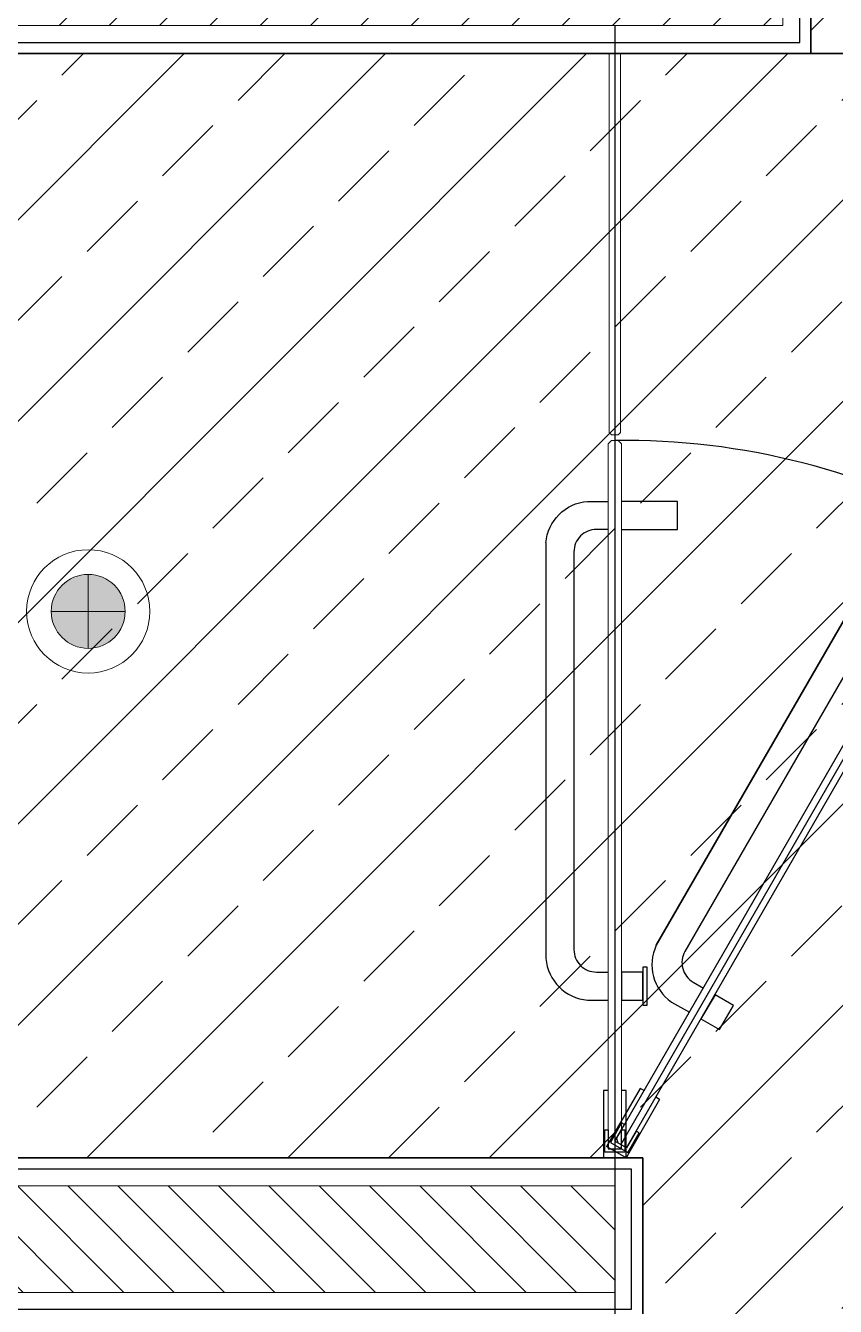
# Model space of a CAD drawing. Header units: millimetres. Extents: x -343543 to 400519, y -115663 to 104219.
# Drawn here: x -230580 to -229857, y 8847 to 9990 of the extents above; entities that cross this region are included whole.
import ezdxf

# ---------------------------------------------------------------- set-up
doc = ezdxf.new("R2010")
doc.units = ezdxf.units.MM
doc.layers.get('0').update_dxf_attribs({"color": 231, "lineweight": 0})
for name, color, linetype, lineweight in [('A-CLNG', 157, 'Continuous', 25), ('A-PATT', 252, 'Continuous', 9), ('A-SYMBOLS', 10, 'Continuous', 13), ('fix lighting', 2, 'Continuous', 5), ('XREF MAT BANG TUONG XAY$0$01.Xref _MB T1$0$A-DOOR', 8, 'Continuous', 9), ('XREF MAT BANG TUONG XAY$0$01.Xref _MB T1$0$A-TEXT', 8, 'Continuous', 25), ('XREF MAT BANG TUONG XAY$0$A-WALL-INT', 8, 'Continuous', 9)]:
    doc.layers.add(name, color=color, linetype=linetype, lineweight=lineweight)
for name, color, linetype in [('XREF MAT BANG TUONG XAY$0$A-FNSH', 8, 'Continuous'), ('XREF MAT BANG TUONG XAY$0$A-FURN', 8, 'Continuous'), ('XREF MAT BANG TUONG XAY$0$A-PATT', 8, 'Continuous'), ('XREF MAT BANG TUONG XAY$0$FF-FURN', 8, 'Continuous')]:
    doc.layers.add(name, color=color, linetype=linetype)
pattern_1 = [(45, (-262854.02, -1e-05), (-89.80256, 89.80256), []), (45, (-262764.22, -1e-05), (-89.80256, 89.80256), [63.5, -31.75])]

# ---------------------------------------------------------------- blocks, each defined once
blk = doc.blocks.new('XREF MAT BANG TUONG XAY$0$YLD.Studio-04-207')
at = {"layer": 'XREF MAT BANG TUONG XAY$0$FF-FURN', "color": 8, "ltscale": 150}
for p, q in [((-40, -52), (-10, 0)), ((-10, 0), (7.3, -10)), ((-22.7, -62), (7.3, -10)), ((-321.3, -559.3), (-5.3, -11.9)), ((-40, -52), (-36.5, -54)), ((-26.1, -60), (-22.7, -62))]:
    blk.add_line(p, q, dxfattribs=at)
for points in [[(-9.1, -9.7), (-11.3, -10.3), (-325, -553.7), (-323.9, -557.8), (-318.7, -560.8), (-314.6, -559.7), (-1.6, -17.5), (-2.7, -13.4)], [(-8.6, -29.7), (-6, -31.2), (4, -13.8), (-11.6, -4.8), (-21.6, -22.2), (-19, -23.7), (-10.5, -8.9), (-0.1, -14.9)]]:
    blk.add_lwpolyline(points, close=True, dxfattribs=at)
at = {"layer": 'XREF MAT BANG TUONG XAY$0$FF-FURN', "color": 8, "ltscale": 100}
blk.add_lwpolyline([(-105.8, -136), (-89.4, -145.5), (-76.9, -123.9), (-93.3, -114.4)], close=True, dxfattribs=at)
at = {"layer": 'XREF MAT BANG TUONG XAY$0$FF-FURN', "color": 8, "ltscale": 150}
for points in [[(-222.4, -510.8), (-37, -189.7, 0.368054), (-50.6, -139), (-66.5, -129.9)], [(-276.4, -493.5), (-267.3, -498.7, 0.414214), (-240, -491.4), (-62.6, -184.1, 0.414214), (-69.9, -156.8), (-79, -151.5)], [(-37, -189.7), (-222.4, -510.8, -0.368054), (-273, -524.3), (-288.9, -515.1)]]:
    blk.add_lwpolyline(points, format="xyb", dxfattribs=at)
at = {"layer": 'XREF MAT BANG TUONG XAY$0$FF-FURN', "color": 8, "ltscale": 100}
blk.add_lwpolyline([(-286.8, -487.5), (-330.1, -462.4), (-342.6, -484.1), (-299.3, -509.1)], dxfattribs=at)
at = {"layer": 'XREF MAT BANG TUONG XAY$0$FF-FURN', "color": 8, "ltscale": 150}
blk.add_arc((-8.5, 1.5), 641.5, 240.5261, 270.7566, dxfattribs=at)
blk = doc.blocks.new('XREF MAT BANG TUONG XAY$0$YLD.Studio-04-126')
at = {"layer": 'XREF MAT BANG TUONG XAY$0$01.Xref _MB T1$0$A-DOOR', "color": 8}
blk.add_lwpolyline([(4.4, -8), (6, -9.6), (6, -637), (3, -640), (-3, -640), (-6, -637), (-6, -9.6), (-4.4, -8)], close=True, dxfattribs=at)
at = {"layer": 'XREF MAT BANG TUONG XAY$0$FF-FURN', "color": 8}
blk.add_line((0, -640), (0, -8), dxfattribs=at)
for points in [[(6, -60), (10, -60), (10, 0), (-10, 0), (-10, -60), (-6, -60)], [(-6, -560.6), (-56, -560.6), (-56, -585.6), (-6, -585.6)]]:
    blk.add_lwpolyline(points, dxfattribs=at)
for points in [[(-6, -25), (-9, -25), (-9, -5), (9, -5), (9, -25), (6, -25), (6, -8), (-6, -8)], [(-29, -136.3), (-29, -170.1), (-25, -170.1), (-25, -136.3)], [(-25, -165.7), (-6, -165.7), (-6, -140.7), (-25, -140.7)]]:
    blk.add_lwpolyline(points, close=True, dxfattribs=at)
for points in [[(61.5, -548.6), (61.5, -177.8, 0.368054), (24.4, -140.7), (6, -140.7)], [(6, -560.6), (16.5, -560.6, 0.414214), (36.5, -540.6), (36.5, -185.7, 0.414214), (16.5, -165.7), (6, -165.7)], [(61.5, -548.6, -0.36855), (24.4, -585.6), (6, -585.6)]]:
    blk.add_lwpolyline(points, format="xyb", dxfattribs=at)
blk = doc.blocks.new('*U225')
at = {"layer": 'XREF MAT BANG TUONG XAY$0$A-PATT'}
h = blk.add_hatch(dxfattribs=at)
h.set_pattern_fill('ANSI31', color=8, scale=10)
h.set_pattern_definition([(45, (36641.79, -11178.564), (-22.45064, 22.45064), [])])
h.paths.add_polyline_path([(-38.7, 47.5), (1156.3, 47.5), (1156.3, -47.5), (-38.7, -47.5)])
at = {"layer": 'XREF MAT BANG TUONG XAY$0$A-WALL-INT', "color": 8}
blk.add_lwpolyline([(-38.7, 47.5), (1156.3, 47.5), (1156.3, -47.5), (-38.7, -47.5)], close=True, dxfattribs=at)
blk = doc.blocks.new('*U226')
at = {"layer": 'XREF MAT BANG TUONG XAY$0$A-PATT'}
h = blk.add_hatch(dxfattribs=at)
h.set_pattern_fill('ANSI31', color=8, scale=10)
h.set_pattern_definition([(45, (36791.79, -11293.564), (-22.45064, 22.45064), [])])
h.paths.add_polyline_path([(-38.7, 47.5), (1306.3, 47.5), (1306.3, -162.5), (-38.7, -162.5)])
at = {"layer": 'XREF MAT BANG TUONG XAY$0$A-WALL-INT', "color": 8}
blk.add_lwpolyline([(-38.7, 47.5), (1306.3, 47.5), (1306.3, -162.5), (-38.7, -162.5)], close=True, dxfattribs=at)
blk = doc.blocks.new('XREF MAT BANG TUONG XAY$0$01.Xref _MB T1$0$Phong tam')
at = {"layer": 'XREF MAT BANG TUONG XAY$0$01.Xref _MB T1$0$A-DOOR', "color": 8, "elevation": 0}
blk.add_lwpolyline([(-1400, 6965), (-1410, 6965), (-1410, 6627), (-1408, 6625), (-1402, 6625), (-1400, 6627)], close=True, dxfattribs=at)
at = {"layer": 'XREF MAT BANG TUONG XAY$0$A-FURN', "color": 8}
blk.add_line((-1405, 6990), (-1405, 1455), dxfattribs=at)
blk.add_line((-1405, 6990), (-1405, 1455), dxfattribs=at)
blk.add_line((-1405, 6990), (-1405, 1455), dxfattribs=at)
at = {"color": 8, "xscale": -1, "rotation": 180}
blk.add_blockref('XREF MAT BANG TUONG XAY$0$YLD.Studio-04-207', (-1405, 5980), dxfattribs=at)
at = {"layer": 'XREF MAT BANG TUONG XAY$0$01.Xref _MB T1$0$A-DOOR', "color": 8, "xscale": -1, "rotation": 180}
blk.add_blockref('XREF MAT BANG TUONG XAY$0$YLD.Studio-04-126', (-1405, 5980), dxfattribs=at)
at = {"layer": 'XREF MAT BANG TUONG XAY$0$A-FURN', "color": 8, "xscale": -1}
blk.add_blockref('*U226', (-248.7, 7152.5), dxfattribs=at)
at = {"layer": 'XREF MAT BANG TUONG XAY$0$A-FURN', "color": 8, "rotation": 180}
blk.add_blockref('*U225', (-248.7, 5907.5), dxfattribs=at)
blk = doc.blocks.new('01.Xref _MB T1')
at = {"layer": 'XREF MAT BANG TUONG XAY$0$A-FNSH', "color": 8}
for points in [[(32825.00096, 5459.99999), (32825.00096, 5604.99999), (31630.0013, 5604.99999), (31630.0013, 6584.99999), (32825.0013, 6584.99999), (32825.0013, 6729.99999), (31630.0013, 6729.99999), (31630.0013, 7709.99999), (32825.00071, 7709.99999), (32825.00071, 7854.99999), (31630.0013, 7854.99999), (31630.0013, 8834.99999), (32825.00067, 8834.99999), (32825.00067, 8979.99999), (31630.00143, 8980.00015), (31630.01054, 9964.99999), (32975.0013, 9964.99999), (32975.0013, 10224.99999)], [(32815.00096, 5469.99999), (32815.00096, 5594.99999), (31620.0013, 5594.99999), (31620.0013, 6594.99999), (32815.0013, 6594.99999), (32815.0013, 6719.99999), (31620.0013, 6719.99999), (31620.0013, 7719.99999), (32815.00071, 7719.99999), (32815.00071, 7844.99999), (31620.0013, 7844.99999), (31620.0013, 8844.99999), (32815.00067, 8844.99999), (32815.00067, 8969.99999), (31620.00134, 8970.00015), (31620.01063, 9974.99999), (32965.0013, 9974.99999), (32965.0013, 10214.99999)]]:
    blk.add_lwpolyline(points, dxfattribs=at)
at = {"layer": 'XREF MAT BANG TUONG XAY$0$01.Xref _MB T1$0$A-TEXT', "color": 8, "xscale": -1}
blk.add_blockref('XREF MAT BANG TUONG XAY$0$01.Xref _MB T1$0$Phong tam', (31395.0001, 2999.99999), dxfattribs=at)
blk = doc.blocks.new('XR-TRAN_SANH$0$A$C896e62ca')
at = {"layer": 'A-PATT', "true_color": 0x848484}
h = blk.add_hatch(color=252, dxfattribs=at)
h.dxf.hatch_style = 1
edge = h.paths.add_edge_path()
edge.add_arc((0, 0), 33, 0, 360)
at = {"color": 0, "linetype": 'ByBlock'}
for p, q in [((0, 33), (0, -33)), ((33, 0), (-33, 0))]:
    blk.add_line(p, q, dxfattribs=at)
blk.add_circle((0, 0), 33, dxfattribs=at)
for start, end in [(90, 270), (270, 90)]:
    blk.add_arc((0, 0), 55, start, end, dxfattribs=at)

msp = doc.modelspace()

# ---------------------------------------------------------------- block references
at = {"layer": 'A-SYMBOLS'}
msp.add_blockref('01.Xref _MB T1', (-262854, 0), dxfattribs=at)

# ---------------------------------------------------------------- next in the draw order: hatches: boundary and pattern name
at = {"layer": 'A-PATT'}
h = msp.add_hatch(dxfattribs=at)
h.set_pattern_fill('ANSI33', color=256, scale=20, double=1)
h.set_pattern_definition(pattern_1)
h.paths.add_polyline_path([(-228204, 15875.7), (-234134, 15875.7), (-234134, 14725), (-231074, 14725), (-231074, 11375), (-231224, 11375), (-231224, 10225), (-229879, 10225), (-229879, 9965), (-228329, 9965), (-228329, 10225), (-228204, 10225)])
h = msp.add_hatch(dxfattribs=at)
h.set_pattern_fill('ANSI33', color=256, scale=20, double=1)
h.set_pattern_definition(pattern_1)
h.paths.add_polyline_path([(-227039, 9965), (-231224, 9965), (-231224, 8980), (-230029, 8980), (-230029, 8835), (-231224, 8835), (-231224, 7855), (-230029, 7855), (-230029, 7710), (-231224, 7710), (-231224, 6730), (-230029, 6730), (-230029, 6585), (-231224, 6585), (-231224, 5605), (-230029, 5605), (-230029, 5460), (-231224, 5460), (-231224, 4480), (-229674, 4480), (-229674, 4135), (-229819, 4135), (-229819, 4335), (-231224, 4335), (-231224, 3235), (-229819, 3235), (-229819, 3435), (-229674, 3435), (-229674, 3235), (-228584, 3235), (-228584, 3435), (-228439, 3435), (-228439, 3235), (-227129, 3235), (-227129, 3425), (-227039, 3425), (-227039, 4335), (-228439, 4335), (-228439, 4135), (-228584, 4135), (-228584, 4480), (-227039, 4480)])

# ---------------------------------------------------------------- next in the draw order: linework, layer by layer
at = {"layer": 'A-CLNG', "color": 251}
msp.add_lwpolyline([(-228204, 15875.7), (-234134, 15875.7), (-234134, 14725), (-231074, 14725), (-231074, 11375), (-231224, 11375), (-231224, 10225), (-229879, 10225), (-229879, 9965), (-228329, 9965), (-228329, 10225), (-228204, 10225)], close=True, dxfattribs=at)
msp.add_lwpolyline([(-227039, 4480), (-227039, 9965), (-231224, 9965), (-231224, 8980), (-230029, 8980), (-230029, 8835), (-231224, 8835), (-231224, 7855), (-230029, 7855), (-230029, 7710), (-231224, 7710), (-231224, 6730), (-230029, 6730), (-230029, 6585), (-231224, 6585), (-231224, 5605), (-230029, 5605), (-230029, 5460)], dxfattribs=at)

# ---------------------------------------------------------------- next in the draw order: block references
at = {"layer": 'fix lighting', "xscale": -1}
msp.add_blockref('XR-TRAN_SANH$0$A$C896e62ca', (-230524, 9467.5), dxfattribs=at)

doc.saveas('drawing.dxf')
